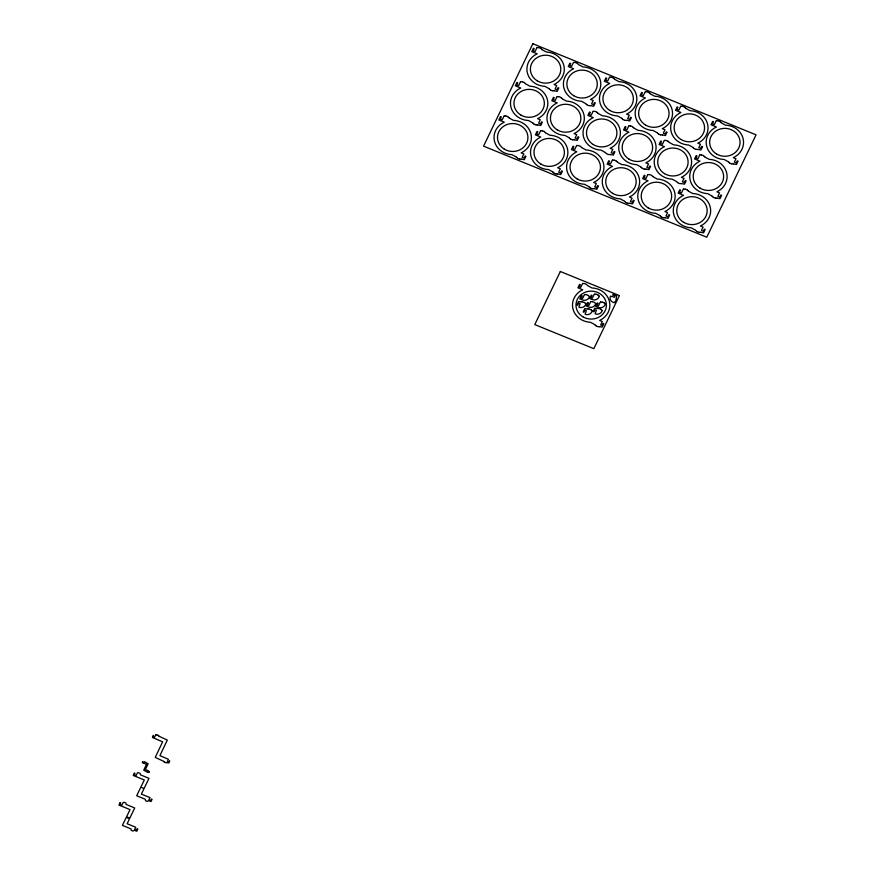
<?xml version="1.0" encoding="UTF-8"?>
<svg xmlns="http://www.w3.org/2000/svg" width="875" height="875" viewBox="0 0 875 875"><rect width="100%" height="100%" fill="white"/><g stroke="black" fill="none" stroke-linecap="round" stroke-linejoin="round"><path stroke-width="1.31" d="M158.966 736.192L167.3 740.097L159.928 755.617L168.427 759.314L167.377 761.48L168.591 761.972L169.739 760.845L168.7 763L166.852 762.573M552.814 171.839L548.45 169.553A18.692 17.161 0.9 0 1 530.939 156.002A18.692 17.161 0.9 0 1 540.772 137.058L535.38 134.87L536.998 131.512L537.775 131.83L536.78 133.908L538.694 134.695L540.553 130.834M598.128 113.444L602.459 115.806A18.692 17.161 0.9 0 1 619.97 129.347A18.692 17.161 0.9 0 1 610.138 148.291L612.817 149.384L611.198 152.753L613.123 153.541L614.119 151.462L614.895 151.78L613.288 155.127L610.345 154.525M614.578 79.275L618.909 81.638A18.692 17.161 0.9 0 1 636.42 95.178A18.692 17.161 0.9 0 1 626.587 114.122L629.267 115.216L627.648 118.584L629.573 119.372L630.569 117.294L631.345 117.611L629.737 120.958L626.828 120.28M621.775 118.212L617.411 115.927A18.692 17.161 0.9 0 1 599.889 102.375A18.692 17.161 0.9 0 1 609.722 83.442L604.341 81.244L605.959 77.897L606.736 78.214L605.73 80.292L607.655 81.069L609.514 77.208M155.717 734.858L154.514 737.352L153.3 736.848L153.442 735.317L152.414 737.472L162.619 741.836L155.236 757.389L163.581 761.294M156.767 734.902L155.881 734.803M158.233 735.503L158.9 736.028M164.314 761.972L163.647 761.447M165.791 762.573L166.666 762.683M504.066 115.938L502.206 119.809L500.292 119.022L501.287 116.944L500.511 116.627L498.892 119.973L504.284 122.172A18.692 17.161 0.9 0 0 494.452 141.116A18.692 17.161 0.9 0 0 511.962 154.656L516.294 157.019M520.516 81.769L518.656 85.641L516.731 84.853L517.738 82.775L516.961 82.458L515.342 85.805L520.734 88.003A18.692 17.161 0.9 0 0 510.902 106.947A18.692 17.161 0.9 0 0 528.413 120.487L532.744 122.85M536.966 47.6L535.106 51.472L533.181 50.684L534.188 48.606L533.4 48.289L531.792 51.636L537.173 53.834A18.692 17.161 0.9 0 0 527.341 72.778A18.692 17.161 0.9 0 0 544.852 86.319L549.183 88.681M505.695 116.003L504.339 115.85M522.145 81.834L520.778 81.681M538.595 47.666L537.228 47.512M507.981 116.933L509.031 117.764M524.431 82.764L525.47 83.595M540.881 48.595L541.92 49.427M509.13 118.005L513.461 120.367A18.692 17.161 0.9 0 1 530.972 133.919A18.692 17.161 0.9 0 1 521.139 152.852L523.83 153.945L522.2 157.314L524.125 158.102L525.12 156.023L525.897 156.341L524.289 159.688L521.347 159.086M525.58 83.836L529.911 86.198A18.692 17.161 0.9 0 1 547.422 99.75A18.692 17.161 0.9 0 1 537.589 118.683L540.269 119.777L538.65 123.145L540.575 123.933L541.57 121.855L542.347 122.172L540.739 125.519L537.797 124.917M542.03 49.667L546.35 52.03A18.692 17.161 0.9 0 1 563.872 65.581A18.692 17.161 0.9 0 1 554.039 84.514L556.719 85.608L555.1 88.977L557.014 89.764L558.02 87.686L558.797 88.003L557.189 91.35L554.247 90.748M517.442 158.08L516.392 157.259M533.892 123.911L532.842 123.091M550.331 89.742L549.292 88.922M519.728 159.02L521.084 159.173M536.167 124.852L537.534 125.005M552.617 90.683L553.984 90.836M557.003 96.666L555.144 100.527L553.219 99.739L554.225 97.661L553.448 97.344L551.83 100.702L557.222 102.889A18.692 17.161 0.9 0 0 547.389 121.833A18.692 17.161 0.9 0 0 564.9 135.384L569.231 137.736M573.453 62.497L571.594 66.358L569.669 65.57L570.675 63.492L569.887 63.175L568.28 66.533L573.661 68.72A18.692 17.161 0.9 0 0 563.828 87.664A18.692 17.161 0.9 0 0 581.339 101.216L585.67 103.567M542.183 130.889L540.827 130.736M558.633 96.72L557.266 96.567M575.083 62.552L573.716 62.398M544.469 131.819L545.519 132.65M560.919 97.65L561.958 98.481M577.369 63.481L578.408 64.312M545.617 132.891L549.948 135.253A18.692 17.161 0.9 0 1 567.459 148.805A18.692 17.161 0.9 0 1 557.627 167.738L560.306 168.842L558.688 172.211L560.612 172.987L561.608 170.909L562.384 171.227L560.777 174.584L557.878 173.895M562.067 98.722L566.398 101.084A18.692 17.161 0.9 0 1 583.909 114.636A18.692 17.161 0.9 0 1 574.077 133.569L576.756 134.673L575.138 138.042L577.062 138.819L578.058 136.741L578.834 137.058L577.227 140.416L574.284 139.803M578.517 64.553L582.837 66.916A18.692 17.161 0.9 0 1 600.359 80.467A18.692 17.161 0.9 0 1 590.527 99.4L593.206 100.505L591.587 103.873L593.502 104.65L594.508 102.572L595.284 102.889L593.677 106.247L590.734 105.634M553.93 172.977L552.88 172.156M570.38 138.808L569.33 137.987M586.819 104.639L585.78 103.819M556.216 173.906L557.572 174.07M572.655 139.738L574.022 139.902M589.105 105.569L590.472 105.733M576.614 145.545L574.755 149.406L572.841 148.63L573.836 146.552L573.059 146.234L571.452 149.581L576.833 151.78A18.692 17.161 0.9 0 0 567 170.713A18.692 17.161 0.9 0 0 584.511 184.264L588.842 186.627M593.064 111.377L591.205 115.237L589.28 114.461L590.286 112.383L589.509 112.066L587.891 115.412L593.283 117.611A18.692 17.161 0.9 0 0 583.45 136.544A18.692 17.161 0.9 0 0 600.961 150.095L605.292 152.458M578.244 145.611L576.888 145.458M594.694 111.442L593.327 111.289M611.144 77.273L609.777 77.12M580.53 146.541L581.58 147.372M596.98 112.372L598.019 113.203M613.43 78.203L614.469 79.034M581.678 147.613L586.009 149.975A18.692 17.161 0.9 0 1 603.52 163.516A18.692 17.161 0.9 0 1 593.688 182.459L596.378 183.553L594.748 186.922L596.673 187.709L597.669 185.631L598.445 185.948L596.837 189.295L593.939 188.617M589.991 187.688L588.941 186.867M606.441 153.519L605.391 152.698M622.891 119.35L621.841 118.53M592.277 188.617L593.633 188.781M608.727 154.448L610.083 154.613M625.166 120.28L626.533 120.444M612.314 160.114L610.455 163.975L608.53 163.188L609.525 161.109L608.748 160.792L607.141 164.15L612.522 166.348A18.692 17.161 0.9 0 0 602.689 185.281A18.692 17.161 0.9 0 0 620.2 198.833L624.531 201.184M628.753 125.945L626.894 129.806L624.98 129.019L625.975 126.941L625.198 126.623L623.591 129.981L628.972 132.18A18.692 17.161 0.9 0 0 619.139 151.112A18.692 17.161 0.9 0 0 636.65 164.664L640.981 167.016M645.203 91.777L643.344 95.638L641.43 94.85L642.425 92.772L641.648 92.455L640.03 95.812L645.422 98.011A18.692 17.161 0.9 0 0 635.589 116.944A18.692 17.161 0.9 0 0 653.1 130.495L657.431 132.847M613.944 160.169L612.577 160.016M630.394 126L629.027 125.847M646.833 91.831L645.466 91.678M616.23 161.109L617.269 161.93M632.669 126.941L633.719 127.761M649.119 92.772L650.169 93.592M617.367 162.17L621.698 164.533A18.692 17.161 0.9 0 1 639.209 178.084A18.692 17.161 0.9 0 1 629.377 197.017L632.067 198.122L630.448 201.491L632.362 202.278L633.369 200.2L634.145 200.517L632.527 203.864L629.595 203.252M633.817 128.002L638.148 130.364A18.692 17.161 0.9 0 1 655.659 143.916A18.692 17.161 0.9 0 1 645.827 162.848L648.517 163.953L646.888 167.322L648.812 168.109L649.808 166.031L650.595 166.348L648.977 169.695L646.045 169.083M650.267 93.833L654.598 96.195A18.692 17.161 0.9 0 1 672.109 109.747A18.692 17.161 0.9 0 1 662.277 128.68L664.956 129.784L663.337 133.153L665.263 133.941L666.258 131.863L667.034 132.18L665.427 135.527L662.484 134.914M582.553 283.544L580.694 287.405L579.316 286.847L580.322 284.747L579.545 284.43L577.927 287.798L582.761 289.767A18.692 17.161 0.9 0 0 572.928 308.711A18.692 17.161 0.9 0 0 590.439 322.262L594.77 324.614M584.183 283.598L582.816 283.445M625.68 202.256L624.641 201.436M642.13 168.088L641.08 167.267M658.58 133.919L657.53 133.098M586.469 284.528L587.508 285.359M587.606 285.6L591.938 287.962A18.692 17.161 0.9 0 1 609.448 301.514A18.692 17.161 0.9 0 1 599.616 320.447L602.306 321.552L600.688 324.92L602.066 325.478L603.072 323.378L603.848 323.695L602.23 327.064L599.834 326.681M627.966 203.186L629.333 203.35M644.416 169.017L645.772 169.181M660.866 134.848L662.222 135.012M580.934 301.886L578.539 301.503L576.92 304.872L577.697 305.189L578.703 303.089L580.081 303.647L578.867 307.191A5.086 4.67 0.9 0 0 585.572 304.817L585.998 303.953M584.434 294.623L582.564 298.484L581.186 297.927L582.203 295.827L581.427 295.509L579.797 298.878L582.367 299.928A5.086 4.67 0.9 0 0 589.072 297.555L589.488 296.691M582.564 301.952L581.197 301.788M586.064 294.689L584.697 294.525M584.85 302.892L585.889 303.702M588.339 295.619L589.389 296.439M647.817 174.595L645.958 178.467L644.033 177.68L645.039 175.602L644.262 175.284L642.644 178.631L648.036 180.83A18.692 17.161 0.9 0 0 638.203 199.773A18.692 17.161 0.9 0 0 655.714 213.325L660.045 215.677M664.267 140.427L662.408 144.298L660.483 143.511L661.489 141.433L660.702 141.116L659.094 144.463L664.475 146.661A18.692 17.161 0.9 0 0 654.642 165.605A18.692 17.161 0.9 0 0 672.153 179.156L676.484 181.508M680.717 106.258L678.858 110.13L676.933 109.342L677.928 107.264L677.152 106.947L675.544 110.294L680.925 112.492A18.692 17.161 0.9 0 0 671.092 131.436A18.692 17.161 0.9 0 0 688.603 144.988L692.934 147.339M649.447 174.661L648.08 174.508M665.897 140.492L664.53 140.339M682.347 106.323L680.98 106.17M587.147 309.006L584.795 308.547L583.166 311.927L583.942 312.244L584.959 310.144L586.338 310.702L585.123 314.245A5.086 4.67 0.9 0 0 591.828 311.872L592.244 310.997M590.68 301.678L588.82 305.539L587.442 304.981L588.459 302.881L587.672 302.564L586.053 305.933L588.623 306.983A5.086 4.67 0.9 0 0 595.328 304.609L595.744 303.734M594.267 294.241L592.397 298.102L591.019 297.544L592.036 295.444L591.259 295.127L589.63 298.495L592.2 299.534A5.086 4.67 0.9 0 0 598.905 297.172L599.32 296.297M651.733 175.591L652.772 176.422M668.183 141.422L669.222 142.253M684.633 107.253L685.672 108.084M588.809 309.006L587.453 308.842M592.309 301.733L590.942 301.58M595.897 294.295L594.53 294.142M652.881 176.663L657.212 179.025A18.692 17.161 0.9 0 1 674.723 192.577A18.692 17.161 0.9 0 1 664.891 211.509L667.57 212.603L665.952 215.983L667.877 216.759L668.872 214.681L669.648 214.998L668.041 218.345L665.098 217.744M669.32 142.494L673.652 144.856A18.692 17.161 0.9 0 1 691.173 158.408A18.692 17.161 0.9 0 1 681.341 177.341L684.02 178.434L682.402 181.814L684.316 182.591L685.322 180.512L686.098 180.83L684.491 184.177L681.548 183.575M685.77 108.325L690.102 110.688A18.692 17.161 0.9 0 1 707.613 124.239A18.692 17.161 0.9 0 1 697.78 143.172L700.47 144.266L698.852 147.645L700.766 148.422L701.772 146.344L702.548 146.661L700.93 150.008L697.998 149.406M591.095 309.936L592.145 310.756M594.595 302.663L595.634 303.494M598.172 295.225L599.222 296.056M597.177 308.602L594.814 308.142L593.195 311.511L593.972 311.828L594.978 309.728L596.356 310.297L595.153 313.83A5.086 4.67 0.9 0 0 601.847 311.467L602.273 310.592M600.327 302.061L598.467 305.922L597.089 305.364L598.095 303.264L597.319 302.947L595.7 306.316L598.259 307.366A5.086 4.67 0.9 0 0 604.964 304.992L605.38 304.128M598.839 308.602L597.472 308.438M601.956 302.116L600.589 301.962M601.125 309.531L602.164 310.352M604.242 303.056L605.281 303.877M595.919 325.686L594.88 324.866M598.205 326.616L599.572 326.78M614.305 302.586L615.191 301.634M616.372 298.288L616.197 299.534M615.453 301.536L616.295 299.775M661.194 216.737L660.144 215.917M677.633 182.569L676.594 181.748M694.083 148.4L693.044 147.58M663.469 217.678L664.836 217.842M679.919 183.509L681.286 183.673M696.369 149.341L697.736 149.505M683.32 189.088L681.461 192.959L679.547 192.172L680.542 190.094L679.766 189.777L678.158 193.123L683.539 195.322A18.692 17.161 0.9 0 0 673.706 214.255A18.692 17.161 0.9 0 0 691.217 227.806L695.548 230.169M699.77 154.919L697.911 158.791L695.986 158.003L696.992 155.925L696.216 155.608L694.597 158.955L699.989 161.153A18.692 17.161 0.9 0 0 690.156 180.086A18.692 17.161 0.9 0 0 707.667 193.637L711.998 196M716.22 120.75L714.361 124.622L712.436 123.834L713.442 121.756L712.666 121.439L711.047 124.786L716.439 126.984A18.692 17.161 0.9 0 0 706.606 145.917A18.692 17.161 0.9 0 0 724.117 159.469L728.448 161.831M684.961 189.153L683.594 189M701.4 154.984L700.033 154.831M717.85 120.816L716.483 120.662M687.236 190.083L688.286 190.914M703.686 155.914L704.725 156.745M720.136 121.745L721.175 122.577M688.384 191.155L692.716 193.517A18.692 17.161 0.9 0 1 710.227 207.058A18.692 17.161 0.9 0 1 700.394 226.002L703.084 227.095L701.455 230.464L703.38 231.252L704.375 229.173L705.163 229.491L703.544 232.838L700.612 232.236M704.834 156.986L709.166 159.348A18.692 17.161 0.9 0 1 726.677 172.889A18.692 17.161 0.9 0 1 716.844 191.833L719.523 192.927L717.905 196.295L719.83 197.083L720.825 195.005L721.602 195.322L719.994 198.669L717.052 198.067M721.284 122.817L725.616 125.18A18.692 17.161 0.9 0 1 743.127 138.72A18.692 17.161 0.9 0 1 733.294 157.664L735.973 158.758L734.355 162.127L736.28 162.914L737.275 160.836L738.052 161.153L736.444 164.5L733.502 163.898M696.697 231.23L695.647 230.409M713.147 197.061L712.097 196.241M729.597 162.892L728.547 162.072M698.983 232.159L700.339 232.323M715.433 197.991L716.789 198.155M731.872 163.822L733.239 163.986M538.858 47.567L540.772 48.355M575.345 62.464L577.259 63.241M611.406 77.175L613.32 77.963M647.106 91.744L649.02 92.52M682.609 106.236L684.523 107.013M718.112 120.717L720.038 121.505M550.441 89.994L552.355 90.77M586.928 104.88L588.842 105.656M622.989 119.591L624.903 120.378M658.678 134.159L660.592 134.936M694.192 148.652L696.106 149.428M729.695 163.133L731.609 163.92M522.408 81.736L524.333 82.523M558.895 96.633L560.82 97.409M594.956 111.344L596.881 112.131M630.656 125.913L632.57 126.689M666.159 140.405L668.073 141.181M701.673 154.886L703.587 155.673M533.991 124.162L535.905 124.939M570.478 139.048L572.392 139.825M606.539 153.759L608.453 154.547M642.228 168.328L644.153 169.105M677.742 182.82L679.656 183.597M713.245 197.302L715.159 198.089M505.969 115.905L507.883 116.692M542.456 130.802L544.37 131.578M578.517 145.512L580.431 146.3M614.206 160.081L616.12 160.858M649.709 174.573L651.634 175.35M685.223 189.055L687.138 189.842M517.541 158.331L519.455 159.108M554.028 173.217L555.942 173.994M590.089 187.928L592.014 188.716M625.789 202.497L627.703 203.273M661.292 216.989L663.206 217.766M696.795 231.47L698.72 232.258M584.445 283.511L586.359 284.288M616.273 298.047L616.678 295.848L613.003 294.339L612.664 295.061L614.95 295.991L614.348 297.259L610.487 296.133A5.086 4.67 0.9 0 0 613.091 302.302L614.031 302.684M596.159 294.208L598.073 294.984M586.327 294.591L588.241 295.378M602.219 302.028L604.133 302.805M592.583 301.645L594.497 302.422M582.827 301.864L584.741 302.641M599.102 308.503L601.016 309.291M589.083 308.908L590.997 309.695M596.028 325.927L597.942 326.703M156.931 734.836L158.167 735.339M164.38 762.125L165.616 762.628M141.772 787.577L143.303 788.2M127.498 817.206L129.041 817.841M127.225 817.786L128.756 818.409M120.028 802.823L118.934 805.088L130.025 809.616L122.423 825.398L131.031 828.909L131.228 830.353L132.978 831.064L134.28 830.233L136.763 831.25L137.856 828.986L137.145 828.702L136.434 830.189L134.652 829.456L135.723 827.247L127.116 823.736L134.717 807.953L126.109 804.442L125.913 802.998L124.162 802.288L123.167 802.462L121.789 805.328L120.017 804.606L120.728 803.119L120.028 802.823M134.334 773.216L133.252 775.469L144.287 779.975L136.686 795.769L145.294 799.269L145.512 800.702L147.252 801.413L148.553 800.603L150.981 801.598L152.075 799.334L151.364 799.05L150.653 800.527L148.925 799.827L149.986 797.617L141.378 794.106L148.98 778.323L140.383 774.812L140.164 773.38L138.414 772.669L137.43 772.833L136.062 775.688L134.334 774.987L135.045 773.5L134.334 773.216M142.658 761.852L142.286 762.628L146.519 764.356L143.73 770.153L147.492 772.308L149.089 772.341L149.461 771.575L148.137 771.641L148.498 770.875L145.338 769.584L148.137 763.788L144.375 761.633L143.489 762.803L142.658 761.852M532.853 43.75L483.569 146.136L706.781 237.223L756.066 134.838L532.853 43.75M560.339 271.491L534.789 324.581L593.841 348.688L619.402 295.586L560.339 271.491M582.827 316.761A15.214 13.967 0.9 0 0 606.375 305.966A15.214 13.967 0.9 0 0 584.369 292.6A15.214 13.967 0.9 0 0 582.827 316.761M504.339 149.155A15.214 13.967 0.9 0 0 527.898 138.37A15.214 13.967 0.9 0 0 505.892 125.005A15.214 13.967 0.9 0 0 504.339 149.155M520.789 114.986A15.214 13.967 0.9 0 0 544.337 104.202A15.214 13.967 0.9 0 0 522.342 90.836A15.214 13.967 0.9 0 0 520.789 114.986M537.239 80.817A15.214 13.967 0.9 0 0 560.788 70.033A15.214 13.967 0.9 0 0 538.792 56.667A15.214 13.967 0.9 0 0 537.239 80.817M540.827 164.052A15.214 13.967 0.9 0 0 564.386 153.256A15.214 13.967 0.9 0 0 542.38 139.902A15.214 13.967 0.9 0 0 540.827 164.052M557.277 129.883A15.214 13.967 0.9 0 0 580.825 119.087A15.214 13.967 0.9 0 0 558.83 105.733A15.214 13.967 0.9 0 0 557.277 129.883M573.727 95.714A15.214 13.967 0.9 0 0 597.275 84.919A15.214 13.967 0.9 0 0 575.28 71.564A15.214 13.967 0.9 0 0 573.727 95.714M576.898 178.762A15.214 13.967 0.9 0 0 600.447 167.978A15.214 13.967 0.9 0 0 578.441 154.613A15.214 13.967 0.9 0 0 576.898 178.762M593.337 144.594A15.214 13.967 0.9 0 0 616.897 133.809A15.214 13.967 0.9 0 0 594.891 120.444A15.214 13.967 0.9 0 0 593.337 144.594M609.788 110.425A15.214 13.967 0.9 0 0 633.336 99.641A15.214 13.967 0.9 0 0 611.341 86.275A15.214 13.967 0.9 0 0 609.788 110.425M612.588 193.331A15.214 13.967 0.9 0 0 636.136 182.547A15.214 13.967 0.9 0 0 614.13 169.181A15.214 13.967 0.9 0 0 612.588 193.331M629.038 159.163A15.214 13.967 0.9 0 0 652.586 148.378A15.214 13.967 0.9 0 0 630.58 135.012A15.214 13.967 0.9 0 0 629.038 159.163M645.477 124.994A15.214 13.967 0.9 0 0 669.036 114.209A15.214 13.967 0.9 0 0 647.03 100.844A15.214 13.967 0.9 0 0 645.477 124.994M648.091 207.823A15.214 13.967 0.9 0 0 671.639 197.028A15.214 13.967 0.9 0 0 649.644 183.662A15.214 13.967 0.9 0 0 648.091 207.823M664.541 173.655A15.214 13.967 0.9 0 0 688.089 162.859A15.214 13.967 0.9 0 0 666.094 149.494A15.214 13.967 0.9 0 0 664.541 173.655M680.991 139.486A15.214 13.967 0.9 0 0 704.539 128.691A15.214 13.967 0.9 0 0 682.533 115.325A15.214 13.967 0.9 0 0 680.991 139.486M683.605 222.305A15.214 13.967 0.9 0 0 707.153 211.52A15.214 13.967 0.9 0 0 685.147 198.155A15.214 13.967 0.9 0 0 683.605 222.305M700.044 188.136A15.214 13.967 0.9 0 0 723.603 177.352A15.214 13.967 0.9 0 0 701.597 163.986A15.214 13.967 0.9 0 0 700.044 188.136M716.494 153.967A15.214 13.967 0.9 0 0 740.042 143.183A15.214 13.967 0.9 0 0 718.047 129.817A15.214 13.967 0.9 0 0 716.494 153.967"/></g></svg>
